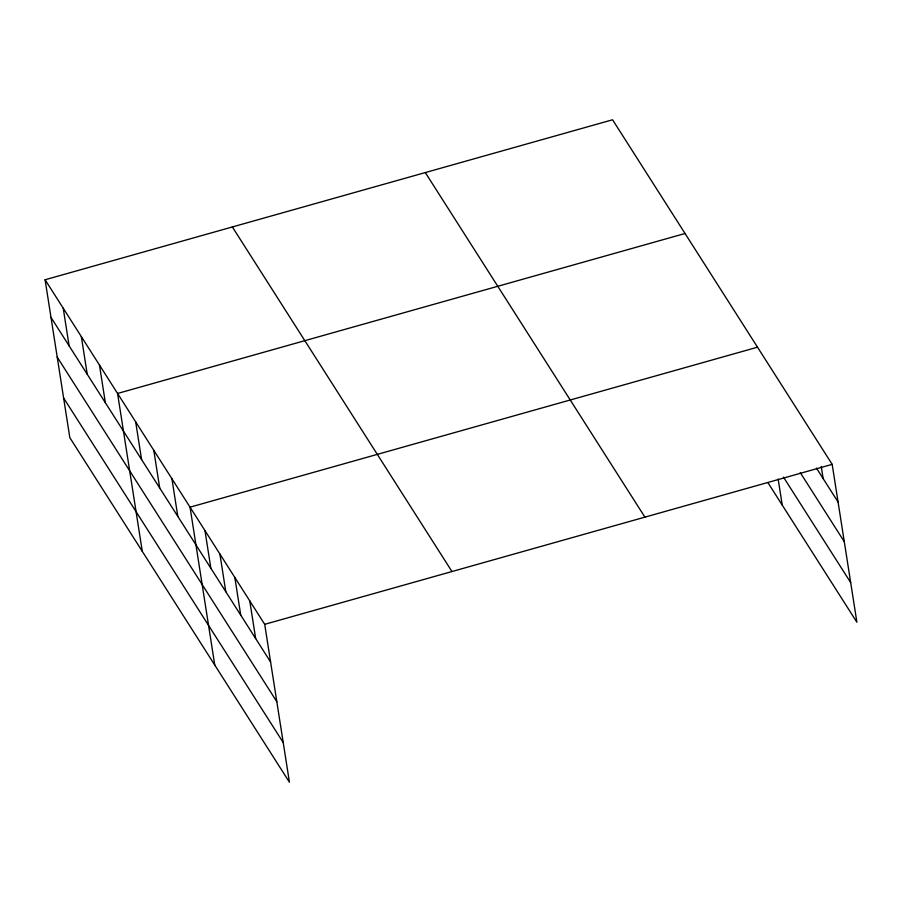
<?xml version="1.0" encoding="UTF-8"?>
<svg xmlns="http://www.w3.org/2000/svg" width="902" height="902" viewBox="0 0 902 902"><rect width="100%" height="100%" fill="white"/><g stroke="black" fill="none" stroke-linecap="round" stroke-linejoin="round"><path stroke-width="1.35" d="M45.1 279.755L264.703 624.331L289.429 782.226L69.826 437.65L45.1 279.755L612.571 119.774L832.174 464.35L856.9 622.245L767.895 482.593M685.046 233.494L117.564 393.464L142.291 551.359M757.511 347.202L190.04 507.172L214.766 665.067M264.703 624.331L832.174 464.35M816.423 468.048L838.071 502.031M800.232 472.58L844.283 541.696M783.488 477.135L850.687 582.579M425.304 172.575L644.907 517.139M232.366 226.966L451.97 571.53M50.997 317.425L270.6 662M57.209 357.102L276.813 701.677M63.614 397.974L283.217 742.549M821.248 466.492L823.143 478.601M778.167 479.097L782.237 505.097M249.764 600.89L255.672 638.571M234.836 577.46L240.733 615.141M219.908 554.031L225.804 591.712M204.968 530.601L210.865 568.271M171.921 478.748L177.818 516.418M153.802 450.312L159.699 487.993M135.683 421.888L141.58 459.558M99.457 365.039L105.354 402.709M81.338 336.604L87.235 374.285M63.219 308.18L69.116 345.849"/></g></svg>
